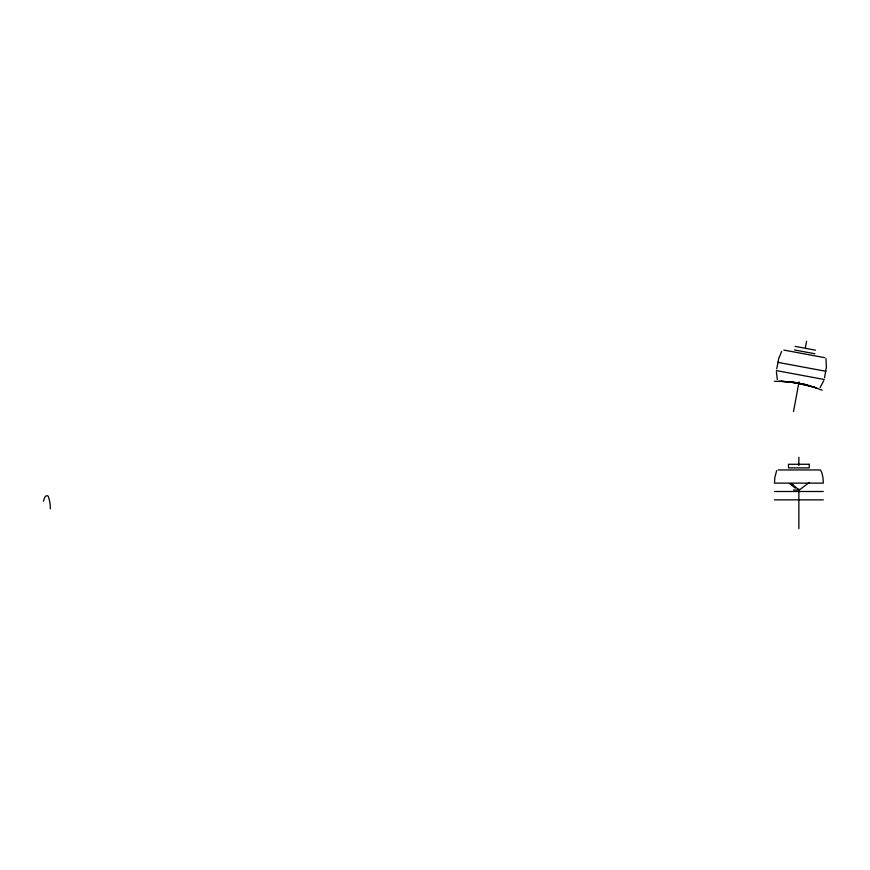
<?xml version="1.0" encoding="UTF-8"?>
<svg xmlns="http://www.w3.org/2000/svg" width="870" height="870" viewBox="0 0 870 870"><rect width="100%" height="100%" fill="white"/><g stroke="black" fill="none" stroke-linecap="round" stroke-linejoin="round"><path stroke-width="1.3" d="M776.399 371.969L777.334 379.516M776.736 368.782L778.748 358.429L781.662 351.469M824.543 377.678L826.391 367.292L825.967 358.614M793.505 411.564L799.03 381.887M805.424 347.511L806.577 341.355M823.716 380.777L820.127 387.476M776.638 470.637L774.855 477.434L774.441 483.122L823.292 483.122L823.183 480.001A34.539 34.539 0 0 0 821.628 472.105L820.301 469.952L778.095 469.952M43.5 501.196L44.25 498.651C44.946 495.389 48.47 494.356 48.698 497.749A34.539 34.539 0 0 1 50.253 505.655L50.362 508.765M809.513 482.339L799.421 489.897L793.527 490.038M774.441 381.31L783.065 381.43M774.441 491.496L823.292 491.496M774.441 499.869L823.292 499.869M779.139 381.288L779.911 381.31M780.912 381.343L781.956 381.375M780.727 381.332L789.59 381.941M782.239 381.386L785.925 381.615M783.25 381.441L795.376 382.702L789.59 381.941M786.436 381.658L789.862 381.974M792.102 382.234L792.907 382.343M794.549 382.582L814.255 387.259M795.941 382.8L801.585 383.844M796.648 382.92L800.182 383.561M795.093 346.39L815.473 350.186M794.43 349.936L814.809 353.731M783.816 350.066L824.673 357.668M777.823 362.344L825.847 371.283M776.29 370.576L824.314 379.516M802.14 383.964L806.262 384.931M804.315 384.453L804.967 384.616M806.881 385.095L813.145 386.9M807.545 385.269L814.625 387.4M809.317 385.747L810.024 385.954M813.613 387.052L816.451 388.009L814.907 387.476M814.516 387.346L822.183 390.195M791.885 484.633L793.309 485.21M795.343 488.081L789.699 483.611M791.569 483.633L798.867 489.864M798.867 457.228L798.867 465.493M798.867 489.038L798.867 528.645M800.889 383.844A23.272 4.252 10.7 0 1 807.251 385.334M789.525 381.745A23.381 4.481 10.5 0 1 796.485 382.68M790.199 382.202A23.381 4.1 10.2 0 1 796.605 383.094M801.085 383.583A23.272 4.535 10.6 0 1 807.849 385.192M809.23 464.275L788.503 464.275L788.503 467.875L809.23 467.875L809.23 464.275"/></g></svg>
